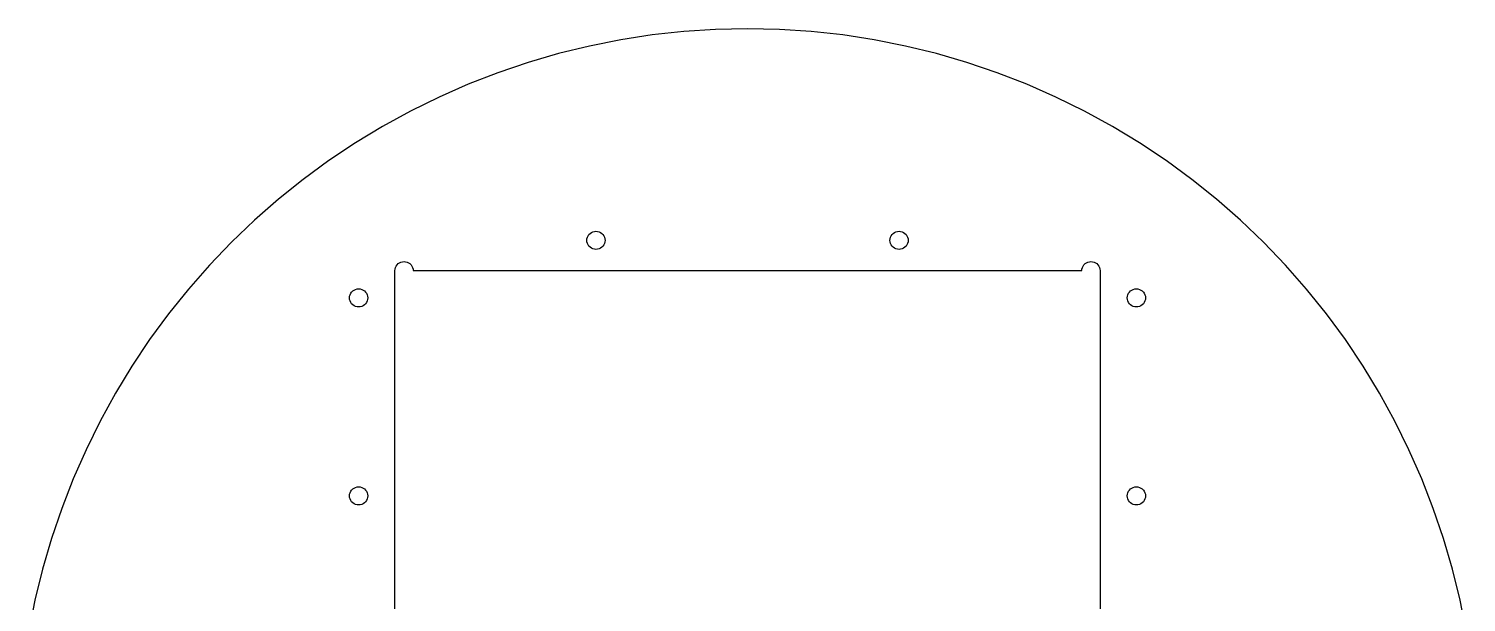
# Model space of a CAD drawing. Header units: metres. Extents: x -120 to 120, y -241 to 0.
# Drawn here: x -118.5 to 118.5, y -94.7 to 0 of the extents above; entities that cross this region are included whole.
import ezdxf

# ---------------------------------------------------------------- set-up
doc = ezdxf.new("R2010")
doc.units = ezdxf.units.M

msp = doc.modelspace()

# ---------------------------------------------------------------- linework, layer by layer
for p, q in [((0, 0), (-5.25082, -0.11456)), ((5.25082, -0.11456), (0, 0)), ((-20.9035, -1.82881), (-26.0547, -2.85344)), ((-15.7125, -1.02985), (-20.9035, -1.82881)), ((-10.4917, -0.45807), (-15.7125, -1.02985)), ((-5.25082, -0.11456), (-10.4917, -0.45807)), ((10.4917, -0.45807), (5.25082, -0.11456)), ((15.7125, -1.02985), (10.4917, -0.45807)), ((20.9035, -1.82881), (15.7125, -1.02985)), ((26.0547, -2.85344), (20.9035, -1.82881)), ((-31.1562, -4.10179), (-36.1985, -5.57147)), ((-26.0547, -2.85344), (-31.1562, -4.10179)), ((31.1562, -4.10179), (26.0547, -2.85344)), ((36.1985, -5.57147), (31.1562, -4.10179)), ((-36.1985, -5.57147), (-41.1718, -7.2597)), ((41.1718, -7.2597), (36.1985, -5.57147)), ((-46.0668, -9.16325), (-50.8741, -11.2785)), ((-41.1718, -7.2597), (-46.0668, -9.16325)), ((46.0668, -9.16325), (41.1718, -7.2597)), ((50.8741, -11.2785), (46.0668, -9.16325)), ((-50.8741, -11.2785), (-55.5846, -13.6015)), ((55.5846, -13.6015), (50.8741, -11.2785)), ((-55.5846, -13.6015), (-60.1892, -16.1276)), ((60.1892, -16.1276), (55.5846, -13.6015)), ((-60.1892, -16.1276), (-64.6793, -18.8523)), ((64.6793, -18.8523), (60.1892, -16.1276)), ((-64.6793, -18.8523), (-69.0462, -21.7702)), ((69.0462, -21.7702), (64.6793, -18.8523)), ((-69.0462, -21.7702), (-73.2818, -24.8758)), ((73.2818, -24.8758), (69.0462, -21.7702)), ((-73.2818, -24.8758), (-77.3778, -28.1632)), ((77.3778, -28.1632), (73.2818, -24.8758)), ((-77.3778, -28.1632), (-81.3265, -31.6261)), ((81.3265, -31.6261), (77.3778, -28.1632)), ((-81.3265, -31.6261), (-85.1204, -35.258)), ((85.1204, -35.258), (81.3265, -31.6261)), ((-85.1204, -35.258), (-88.7523, -39.0519)), ((-26.5, -34.9382), (-26.4772, -34.6778)), ((-26.4772, -35.1987), (-26.5, -34.9382)), ((-26.4772, -34.6778), (-26.4095, -34.4252)), ((-26.4095, -35.4513), (-26.4772, -35.1987)), ((-26.4095, -34.4252), (-26.299, -34.1882)), ((-26.299, -35.6882), (-26.4095, -35.4513)), ((-26.299, -34.1882), (-26.1491, -33.9741)), ((-26.1491, -33.9741), (-25.9642, -33.7892)), ((-25.9642, -33.7892), (-25.75, -33.6392)), ((-25.75, -33.6392), (-25.513, -33.5287)), ((-25.513, -33.5287), (-25.2605, -33.461)), ((-25.2605, -33.461), (-25, -33.4382)), ((-25, -33.4382), (-24.7395, -33.461)), ((-24.7395, -33.461), (-24.487, -33.5287)), ((-24.487, -33.5287), (-24.25, -33.6392)), ((-24.25, -33.6392), (-24.0358, -33.7892)), ((-24.0358, -33.7892), (-23.8509, -33.9741)), ((-23.8509, -33.9741), (-23.701, -34.1882)), ((-23.701, -34.1882), (-23.5905, -34.4252)), ((-23.5905, -35.4513), (-23.701, -35.6882)), ((-23.5905, -34.4252), (-23.5228, -34.6778)), ((-23.5228, -35.1987), (-23.5905, -35.4513)), ((-23.5228, -34.6778), (-23.5, -34.9382)), ((-23.5, -34.9382), (-23.5228, -35.1987)), ((23.5, -34.9382), (23.5228, -34.6778)), ((23.5228, -35.1987), (23.5, -34.9382)), ((23.5228, -34.6778), (23.5905, -34.4252)), ((23.5905, -35.4513), (23.5228, -35.1987)), ((23.5905, -34.4252), (23.701, -34.1882)), ((23.701, -35.6882), (23.5905, -35.4513)), ((23.701, -34.1882), (23.8509, -33.9741)), ((23.8509, -33.9741), (24.0358, -33.7892)), ((24.0358, -33.7892), (24.25, -33.6392)), ((24.25, -33.6392), (24.487, -33.5287)), ((24.487, -33.5287), (24.7395, -33.461)), ((24.7395, -33.461), (25, -33.4382)), ((25, -33.4382), (25.2605, -33.461)), ((25.2605, -33.461), (25.513, -33.5287)), ((25.513, -33.5287), (25.75, -33.6392)), ((25.75, -33.6392), (25.9642, -33.7892)), ((25.9642, -33.7892), (26.1491, -33.9741)), ((26.1491, -33.9741), (26.299, -34.1882)), ((26.299, -34.1882), (26.4095, -34.4252)), ((26.4095, -35.4513), (26.299, -35.6882)), ((26.4095, -34.4252), (26.4772, -34.6778)), ((26.4772, -35.1987), (26.4095, -35.4513)), ((26.4772, -34.6778), (26.5, -34.9382)), ((26.5, -34.9382), (26.4772, -35.1987)), ((88.7523, -39.0519), (85.1204, -35.258)), ((-26.1491, -35.9024), (-26.299, -35.6882)), ((-25.9642, -36.0873), (-26.1491, -35.9024)), ((-25.75, -36.2373), (-25.9642, -36.0873)), ((-25.513, -36.3478), (-25.75, -36.2373)), ((-25.2605, -36.4155), (-25.513, -36.3478)), ((-25, -36.4382), (-25.2605, -36.4155)), ((-24.7395, -36.4155), (-25, -36.4382)), ((-24.487, -36.3478), (-24.7395, -36.4155)), ((-24.25, -36.2373), (-24.487, -36.3478)), ((-24.0358, -36.0873), (-24.25, -36.2373)), ((-23.8509, -35.9024), (-24.0358, -36.0873)), ((-23.701, -35.6882), (-23.8509, -35.9024)), ((23.8509, -35.9024), (23.701, -35.6882)), ((24.0358, -36.0873), (23.8509, -35.9024)), ((24.25, -36.2373), (24.0358, -36.0873)), ((24.487, -36.3478), (24.25, -36.2373)), ((24.7395, -36.4155), (24.487, -36.3478)), ((25, -36.4382), (24.7395, -36.4155)), ((25.2605, -36.4155), (25, -36.4382)), ((25.513, -36.3478), (25.2605, -36.4155)), ((25.75, -36.2373), (25.513, -36.3478)), ((25.9642, -36.0873), (25.75, -36.2373)), ((26.1491, -35.9024), (25.9642, -36.0873)), ((26.299, -35.6882), (26.1491, -35.9024)), ((-88.7523, -39.0519), (-92.2152, -43.0007)), ((-58.1451, -39.9382), (-58.1223, -39.6778)), ((-58.1451, -95.7742), (-58.1451, -39.9382)), ((-58.1223, -39.6778), (-58.0547, -39.4252)), ((-58.0547, -39.4252), (-57.9442, -39.1882)), ((-57.9442, -39.1882), (-57.7942, -38.9741)), ((-57.7942, -38.9741), (-57.6093, -38.7892)), ((-57.6093, -38.7892), (-57.3951, -38.6392)), ((-57.3951, -38.6392), (-57.1581, -38.5287)), ((-57.1581, -38.5287), (-56.9056, -38.461)), ((-56.9056, -38.461), (-56.6451, -38.4382)), ((-56.6451, -38.4382), (-56.3846, -38.461)), ((-56.3846, -38.461), (-56.1321, -38.5287)), ((-56.1321, -38.5287), (-55.8951, -38.6392)), ((-55.8951, -38.6392), (-55.6809, -38.7892)), ((-55.6809, -38.7892), (-55.496, -38.9741)), ((-55.496, -38.9741), (-55.3461, -39.1882)), ((-55.3461, -39.1882), (-55.2356, -39.4252)), ((-55.2356, -39.4252), (-55.1679, -39.6778)), ((-55.1679, -39.6778), (-55.1451, -39.9382)), ((-55.1451, -39.9382), (55.1451, -39.9382)), ((55.1451, -39.9382), (55.1679, -39.6778)), ((55.1679, -39.6778), (55.2356, -39.4252)), ((55.2356, -39.4252), (55.3461, -39.1882)), ((55.3461, -39.1882), (55.496, -38.9741)), ((55.496, -38.9741), (55.6809, -38.7892)), ((55.6809, -38.7892), (55.8951, -38.6392)), ((55.8951, -38.6392), (56.1321, -38.5287)), ((56.1321, -38.5287), (56.3846, -38.461)), ((56.3846, -38.461), (56.6451, -38.4382)), ((56.6451, -38.4382), (56.9056, -38.461)), ((56.9056, -38.461), (57.1581, -38.5287)), ((57.1581, -38.5287), (57.3951, -38.6392)), ((57.3951, -38.6392), (57.6093, -38.7892)), ((57.6093, -38.7892), (57.7942, -38.9741)), ((57.7942, -38.9741), (57.9442, -39.1882)), ((57.9442, -39.1882), (58.0547, -39.4252)), ((58.0547, -39.4252), (58.1223, -39.6778)), ((58.1223, -39.6778), (58.1451, -39.9382)), ((58.1451, -39.9382), (58.1451, -95.7742)), ((92.2152, -43.0007), (88.7523, -39.0519)), ((-92.2152, -43.0007), (-95.5026, -47.0967)), ((-65.6451, -44.4382), (-65.6223, -44.1778)), ((-65.6223, -44.6987), (-65.6451, -44.4382)), ((-65.6223, -44.1778), (-65.5547, -43.9252)), ((-65.5547, -44.9513), (-65.6223, -44.6987)), ((-65.5547, -43.9252), (-65.4442, -43.6882)), ((-65.4442, -45.1882), (-65.5547, -44.9513)), ((-65.4442, -43.6882), (-65.2942, -43.4741)), ((-65.2942, -43.4741), (-65.1093, -43.2892)), ((-65.1093, -43.2892), (-64.8951, -43.1392)), ((-64.8951, -43.1392), (-64.6581, -43.0287)), ((-64.6581, -43.0287), (-64.4056, -42.961)), ((-64.4056, -42.961), (-64.1451, -42.9382)), ((-64.1451, -42.9382), (-63.8846, -42.961)), ((-63.8846, -42.961), (-63.6321, -43.0287)), ((-63.6321, -43.0287), (-63.3951, -43.1392)), ((-63.3951, -43.1392), (-63.1809, -43.2892)), ((-63.1809, -43.2892), (-62.996, -43.4741)), ((-62.996, -43.4741), (-62.8461, -43.6882)), ((-62.8461, -43.6882), (-62.7356, -43.9252)), ((-62.7356, -44.9513), (-62.8461, -45.1882)), ((-62.7356, -43.9252), (-62.6679, -44.1778)), ((-62.6679, -44.6987), (-62.7356, -44.9513)), ((-62.6679, -44.1778), (-62.6451, -44.4382)), ((-62.6451, -44.4382), (-62.6679, -44.6987)), ((62.6451, -44.4382), (62.6679, -44.1778)), ((62.6679, -44.6987), (62.6451, -44.4382)), ((62.6679, -44.1778), (62.7356, -43.9252)), ((62.7356, -44.9513), (62.6679, -44.6987)), ((62.7356, -43.9252), (62.8461, -43.6882)), ((62.8461, -45.1882), (62.7356, -44.9513)), ((62.8461, -43.6882), (62.996, -43.4741)), ((62.996, -43.4741), (63.1809, -43.2892)), ((63.1809, -43.2892), (63.3951, -43.1392)), ((63.3951, -43.1392), (63.6321, -43.0287)), ((63.6321, -43.0287), (63.8846, -42.961)), ((63.8846, -42.961), (64.1451, -42.9382)), ((64.1451, -42.9382), (64.4056, -42.961)), ((64.4056, -42.961), (64.6581, -43.0287)), ((64.6581, -43.0287), (64.8951, -43.1392)), ((64.8951, -43.1392), (65.1093, -43.2892)), ((65.1093, -43.2892), (65.2942, -43.4741)), ((65.2942, -43.4741), (65.4442, -43.6882)), ((65.4442, -43.6882), (65.5547, -43.9252)), ((65.5547, -44.9513), (65.4442, -45.1882)), ((65.5547, -43.9252), (65.6223, -44.1778)), ((65.6223, -44.6987), (65.5547, -44.9513)), ((65.6223, -44.1778), (65.6451, -44.4382)), ((65.6451, -44.4382), (65.6223, -44.6987)), ((95.5026, -47.0967), (92.2152, -43.0007)), ((-95.5026, -47.0967), (-98.6082, -51.3322)), ((-65.2942, -45.4024), (-65.4442, -45.1882)), ((-65.1093, -45.5873), (-65.2942, -45.4024)), ((-64.8951, -45.7373), (-65.1093, -45.5873)), ((-64.6581, -45.8478), (-64.8951, -45.7373)), ((-64.4056, -45.9155), (-64.6581, -45.8478)), ((-64.1451, -45.9382), (-64.4056, -45.9155)), ((-63.8846, -45.9155), (-64.1451, -45.9382)), ((-63.6321, -45.8478), (-63.8846, -45.9155)), ((-63.3951, -45.7373), (-63.6321, -45.8478)), ((-63.1809, -45.5873), (-63.3951, -45.7373)), ((-62.996, -45.4024), (-63.1809, -45.5873)), ((-62.8461, -45.1882), (-62.996, -45.4024)), ((62.996, -45.4024), (62.8461, -45.1882)), ((63.1809, -45.5873), (62.996, -45.4024)), ((63.3951, -45.7373), (63.1809, -45.5873)), ((63.6321, -45.8478), (63.3951, -45.7373)), ((63.8846, -45.9155), (63.6321, -45.8478)), ((64.1451, -45.9382), (63.8846, -45.9155)), ((64.4056, -45.9155), (64.1451, -45.9382)), ((64.6581, -45.8478), (64.4056, -45.9155)), ((64.8951, -45.7373), (64.6581, -45.8478)), ((65.1093, -45.5873), (64.8951, -45.7373)), ((65.2942, -45.4024), (65.1093, -45.5873)), ((65.4442, -45.1882), (65.2942, -45.4024)), ((98.6082, -51.3322), (95.5026, -47.0967)), ((-98.6082, -51.3322), (-101.526, -55.6991)), ((101.526, -55.6991), (98.6082, -51.3322)), ((-101.526, -55.6991), (-104.251, -60.1892)), ((104.251, -60.1892), (101.526, -55.6991)), ((-104.251, -60.1892), (-106.777, -64.7939)), ((106.777, -64.7939), (104.251, -60.1892)), ((-106.777, -64.7939), (-109.1, -69.5043)), ((109.1, -69.5043), (106.777, -64.7939)), ((-109.1, -69.5043), (-111.215, -74.3116)), ((111.215, -74.3116), (109.1, -69.5043)), ((-111.215, -74.3116), (-113.119, -79.2066)), ((-65.1093, -75.9792), (-64.8951, -75.8292)), ((-64.8951, -75.8292), (-64.6581, -75.7187)), ((-64.6581, -75.7187), (-64.4056, -75.651)), ((-64.4056, -75.651), (-64.1451, -75.6283)), ((-64.1451, -75.6283), (-63.8846, -75.651)), ((-63.8846, -75.651), (-63.6321, -75.7187)), ((-63.6321, -75.7187), (-63.3951, -75.8292)), ((-63.3951, -75.8292), (-63.1809, -75.9792)), ((63.1809, -75.9792), (63.3951, -75.8292)), ((63.3951, -75.8292), (63.6321, -75.7187)), ((63.6321, -75.7187), (63.8846, -75.651)), ((63.8846, -75.651), (64.1451, -75.6283)), ((64.1451, -75.6283), (64.4056, -75.651)), ((64.4056, -75.651), (64.6581, -75.7187)), ((64.6581, -75.7187), (64.8951, -75.8292)), ((64.8951, -75.8292), (65.1093, -75.9792)), ((113.119, -79.2066), (111.215, -74.3116)), ((-65.6451, -77.1283), (-65.6223, -76.8678)), ((-65.6223, -77.3887), (-65.6451, -77.1283)), ((-65.6223, -76.8678), (-65.5547, -76.6152)), ((-65.5547, -77.6413), (-65.6223, -77.3887)), ((-65.5547, -76.6152), (-65.4442, -76.3783)), ((-65.4442, -77.8783), (-65.5547, -77.6413)), ((-65.4442, -76.3783), (-65.2942, -76.1641)), ((-65.2942, -78.0924), (-65.4442, -77.8783)), ((-65.2942, -76.1641), (-65.1093, -75.9792)), ((-65.1093, -78.2773), (-65.2942, -78.0924)), ((-63.1809, -75.9792), (-62.996, -76.1641)), ((-62.996, -78.0924), (-63.1809, -78.2773)), ((-62.996, -76.1641), (-62.8461, -76.3783)), ((-62.8461, -77.8783), (-62.996, -78.0924)), ((-62.8461, -76.3783), (-62.7356, -76.6152)), ((-62.7356, -77.6413), (-62.8461, -77.8783)), ((-62.7356, -76.6152), (-62.6679, -76.8678)), ((-62.6679, -77.3887), (-62.7356, -77.6413)), ((-62.6679, -76.8678), (-62.6451, -77.1283)), ((-62.6451, -77.1283), (-62.6679, -77.3887)), ((62.6451, -77.1283), (62.6679, -76.8678)), ((62.6679, -77.3887), (62.6451, -77.1283)), ((62.6679, -76.8678), (62.7356, -76.6152)), ((62.7356, -77.6413), (62.6679, -77.3887)), ((62.7356, -76.6152), (62.8461, -76.3783)), ((62.8461, -77.8783), (62.7356, -77.6413)), ((62.8461, -76.3783), (62.996, -76.1641)), ((62.996, -78.0924), (62.8461, -77.8783)), ((62.996, -76.1641), (63.1809, -75.9792)), ((63.1809, -78.2773), (62.996, -78.0924)), ((65.1093, -75.9792), (65.2942, -76.1641)), ((65.2942, -78.0924), (65.1093, -78.2773)), ((65.2942, -76.1641), (65.4442, -76.3783)), ((65.4442, -77.8783), (65.2942, -78.0924)), ((65.4442, -76.3783), (65.5547, -76.6152)), ((65.5547, -77.6413), (65.4442, -77.8783)), ((65.5547, -76.6152), (65.6223, -76.8678)), ((65.6223, -77.3887), (65.5547, -77.6413)), ((65.6223, -76.8678), (65.6451, -77.1283)), ((65.6451, -77.1283), (65.6223, -77.3887)), ((-113.119, -79.2066), (-114.807, -84.1799)), ((-64.8951, -78.4273), (-65.1093, -78.2773)), ((-64.6581, -78.5378), (-64.8951, -78.4273)), ((-64.4056, -78.6055), (-64.6581, -78.5378)), ((-64.1451, -78.6283), (-64.4056, -78.6055)), ((-63.8846, -78.6055), (-64.1451, -78.6283)), ((-63.6321, -78.5378), (-63.8846, -78.6055)), ((-63.3951, -78.4273), (-63.6321, -78.5378)), ((-63.1809, -78.2773), (-63.3951, -78.4273)), ((63.3951, -78.4273), (63.1809, -78.2773)), ((63.6321, -78.5378), (63.3951, -78.4273)), ((63.8846, -78.6055), (63.6321, -78.5378)), ((64.1451, -78.6283), (63.8846, -78.6055)), ((64.4056, -78.6055), (64.1451, -78.6283)), ((64.6581, -78.5378), (64.4056, -78.6055)), ((64.8951, -78.4273), (64.6581, -78.5378)), ((65.1093, -78.2773), (64.8951, -78.4273)), ((114.807, -84.1799), (113.119, -79.2066)), ((-114.807, -84.1799), (-116.277, -89.2222)), ((116.277, -89.2222), (114.807, -84.1799)), ((-116.277, -89.2222), (-117.525, -94.3238)), ((117.525, -94.3238), (116.277, -89.2222)), ((-117.525, -94.3238), (-118.55, -99.4749)), ((118.55, -99.4749), (117.525, -94.3238))]:
    msp.add_line(p, q)

doc.saveas('drawing.dxf')
